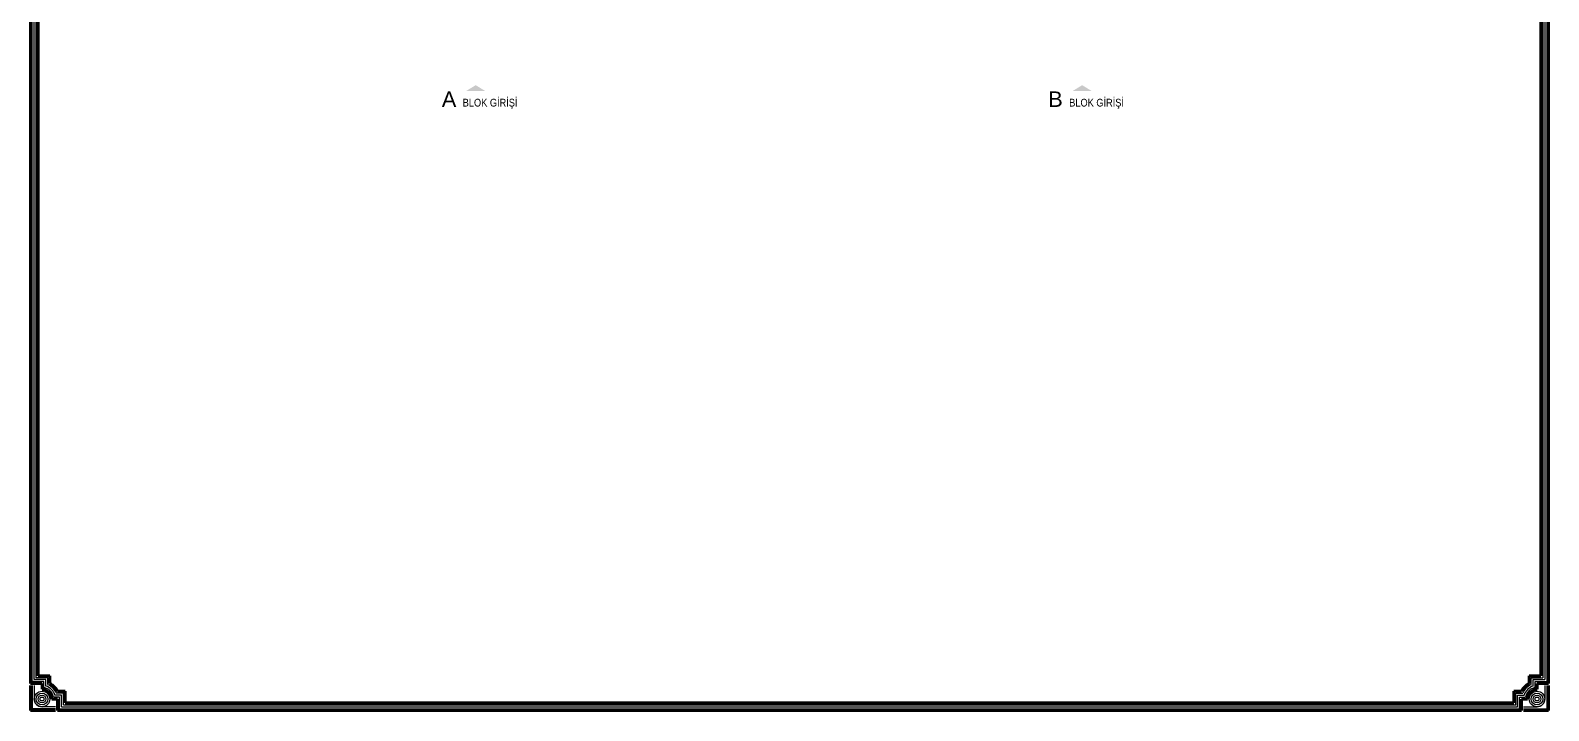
# Model space of a CAD drawing. Header units: millimetres. Extents: x -4402 to 30102, y 1696 to 6551.
# Drawn here: x 13474 to 17390, y 1696 to 3450 of the extents above; entities that cross this region are included whole.
import ezdxf
from ezdxf.enums import TextEntityAlignment as Align

# ---------------------------------------------------------------- set-up
doc = ezdxf.new("R2010")
doc.units = ezdxf.units.MM
for name, color, linetype, lineweight in [('BETON', 6, 'Continuous', 50), ('GOR-020', 2, 'Continuous', 20), ('MH', 20, 'Continuous', 20), ('YYM', 20, 'Continuous', 18)]:
    doc.layers.add(name, color=color, linetype=linetype, lineweight=lineweight)
doc.styles.add('1', font='arial.ttf', dxfattribs={"height": 18})

msp = doc.modelspace()

# ---------------------------------------------------------------- linework, layer by layer
at = {"layer": 'BETON'}
for p, q in [((13474.5, 1766.3), (13474.5, 6096.8)), ((13494.5, 1786.3), (13494.5, 6076.8)), ((17369.9, 6076.8), (17369.9, 1786.3)), ((17389.9, 6096.8), (17389.9, 1766.3)), ((13504.5, 1766.3), (13474.5, 1766.3)), ((13524.5, 1786.3), (13494.5, 1786.3)), ((13504.5, 1751.3), (13504.5, 1766.3)), ((13524.5, 1766.6), (13524.5, 1786.3)), ((17339.9, 1786.3), (17369.9, 1786.3)), ((17339.9, 1766.6), (17339.9, 1786.3)), ((17359.9, 1751.3), (17359.9, 1766.3)), ((17359.9, 1766.3), (17389.9, 1766.3)), ((13474.5, 1761.3), (13474.5, 1696.3)), ((13544.5, 1726.3), (13529.4, 1726.3)), ((13544.5, 1696.3), (13544.5, 1726.3)), ((13564.5, 1746.3), (13544.7, 1746.3)), ((13564.5, 1716.3), (13564.5, 1746.3)), ((17299.9, 1746.3), (17319.7, 1746.3)), ((17299.9, 1716.3), (17299.9, 1746.3)), ((17319.9, 1726.3), (17335, 1726.3)), ((17319.9, 1696.3), (17319.9, 1726.3)), ((17389.9, 1761.3), (17389.9, 1696.3)), ((13539.5, 1696.3), (13474.5, 1696.3)), ((13539.5, 1696.3), (13514.5, 1696.3)), ((13544.5, 1696.3), (17319.9, 1696.3)), ((13564.5, 1716.3), (17299.9, 1716.3)), ((17324.9, 1696.3), (17389.9, 1696.3))]:
    msp.add_line(p, q, dxfattribs=at)
for centre, radius, start, end in [((13504.5, 1726.3), 44.9, 26.4466, 63.5534), ((17359.9, 1726.3), 44.9, 116.4466, 153.5534), ((13504.5, 1726.3), 24.9, 0, 90), ((17359.9, 1726.3), 24.9, 90, 180)]:
    msp.add_arc(centre, radius, start, end, dxfattribs=at)
at = {"layer": 'GOR-020'}
for p, q in [((13479.5, 1771.3), (13479.5, 6091.8)), ((13484.5, 1776.3), (13484.5, 6086.8)), ((13489.5, 1781.3), (13489.5, 6081.8)), ((17374.9, 6081.8), (17374.9, 1781.3)), ((17379.9, 6086.8), (17379.9, 1776.3)), ((17384.9, 6091.8), (17384.9, 1771.3)), ((13509.5, 1771.3), (13479.5, 1771.3)), ((13514.5, 1776.3), (13484.5, 1776.3)), ((13519.5, 1781.3), (13489.5, 1781.3)), ((13509.5, 1755.8), (13509.5, 1771.3)), ((13514.5, 1759.8), (13514.5, 1776.3)), ((13519.5, 1763.3), (13519.5, 1781.3)), ((17344.9, 1781.3), (17374.9, 1781.3)), ((17344.9, 1763.3), (17344.9, 1781.3)), ((17349.9, 1776.3), (17379.9, 1776.3)), ((17349.9, 1759.8), (17349.9, 1776.3)), ((17354.9, 1771.3), (17384.9, 1771.3)), ((17354.9, 1755.8), (17354.9, 1771.3)), ((13479.5, 1761.3), (13479.5, 1701.3)), ((13484.5, 1761.3), (13484.5, 1726.3)), ((13549.5, 1731.3), (13533.9, 1731.3)), ((13554.5, 1736.3), (13537.9, 1736.3)), ((13559.5, 1741.3), (13541.4, 1741.3)), ((13549.5, 1701.3), (13549.5, 1731.3)), ((13554.5, 1706.3), (13554.5, 1736.3)), ((13559.5, 1711.3), (13559.5, 1741.3)), ((17304.9, 1741.3), (17322.9, 1741.3)), ((17304.9, 1711.3), (17304.9, 1741.3)), ((17309.9, 1736.3), (17326.4, 1736.3)), ((17309.9, 1706.3), (17309.9, 1736.3)), ((17314.9, 1731.3), (17330.4, 1731.3)), ((17314.9, 1701.3), (17314.9, 1731.3)), ((17379.9, 1761.3), (17379.9, 1726.3)), ((17384.9, 1761.3), (17384.9, 1701.3)), ((13539.5, 1701.3), (13479.5, 1701.3)), ((13539.5, 1706.3), (13504.5, 1706.3)), ((13549.5, 1701.3), (17314.9, 1701.3)), ((13554.5, 1706.3), (17309.9, 1706.3)), ((13559.5, 1711.3), (17304.9, 1711.3)), ((17324.9, 1706.3), (17359.9, 1706.3)), ((17324.9, 1701.3), (17384.9, 1701.3))]:
    msp.add_line(p, q, dxfattribs=at)
for centre, radius in [((13504.5, 1726.3), 20), ((13504.5, 1726.3), 15), ((13504.5, 1726.3), 10), ((13504.5, 1726.3), 5), ((17359.9, 1726.3), 20), ((17359.9, 1726.3), 15), ((17359.9, 1726.3), 10), ((17359.9, 1726.3), 5)]:
    msp.add_circle(centre, radius, dxfattribs=at)
for centre, radius, start, end in [((13504.5, 1726.3), 39.9, 22.0783, 67.9217), ((17359.9, 1726.3), 39.9, 112.0783, 157.9217), ((13504.5, 1726.3), 20, 180, 270), ((13504.5, 1726.3), 29.9, 9.6241, 80.3759), ((13504.5, 1726.3), 34.9, 16.647, 73.353), ((17359.9, 1726.3), 34.9, 106.647, 163.353), ((17359.9, 1726.3), 29.9, 99.6241, 170.3759), ((17359.9, 1726.3), 20, 270, 0)]:
    msp.add_arc(centre, radius, start, end, dxfattribs=at)
at = {"layer": 'MH'}
for points in [[(14647.9, 3293.7), (14597.9, 3293.7), (14622.9, 3309)], [(16211.9, 3293.7), (16161.9, 3293.7), (16186.9, 3309)]]:
    msp.add_solid(points, dxfattribs=at)

# ---------------------------------------------------------------- texts
at = {"layer": 'MH', "style": '1', "width": 0.85}
for p in [(14589.5, 3253.9), (16153.5, 3253.9)]:
    msp.add_text('BLOK GİRİŞİ', height=20, dxfattribs=at).set_placement(p)
at = {"layer": 'YYM', "style": '1'}
for s, p in [('A', (14554.2, 3272.9)), ('B', (16118.2, 3272.9))]:
    msp.add_text(s, height=40, dxfattribs=at).set_placement(p, align=Align.MIDDLE)

doc.saveas('drawing.dxf')
